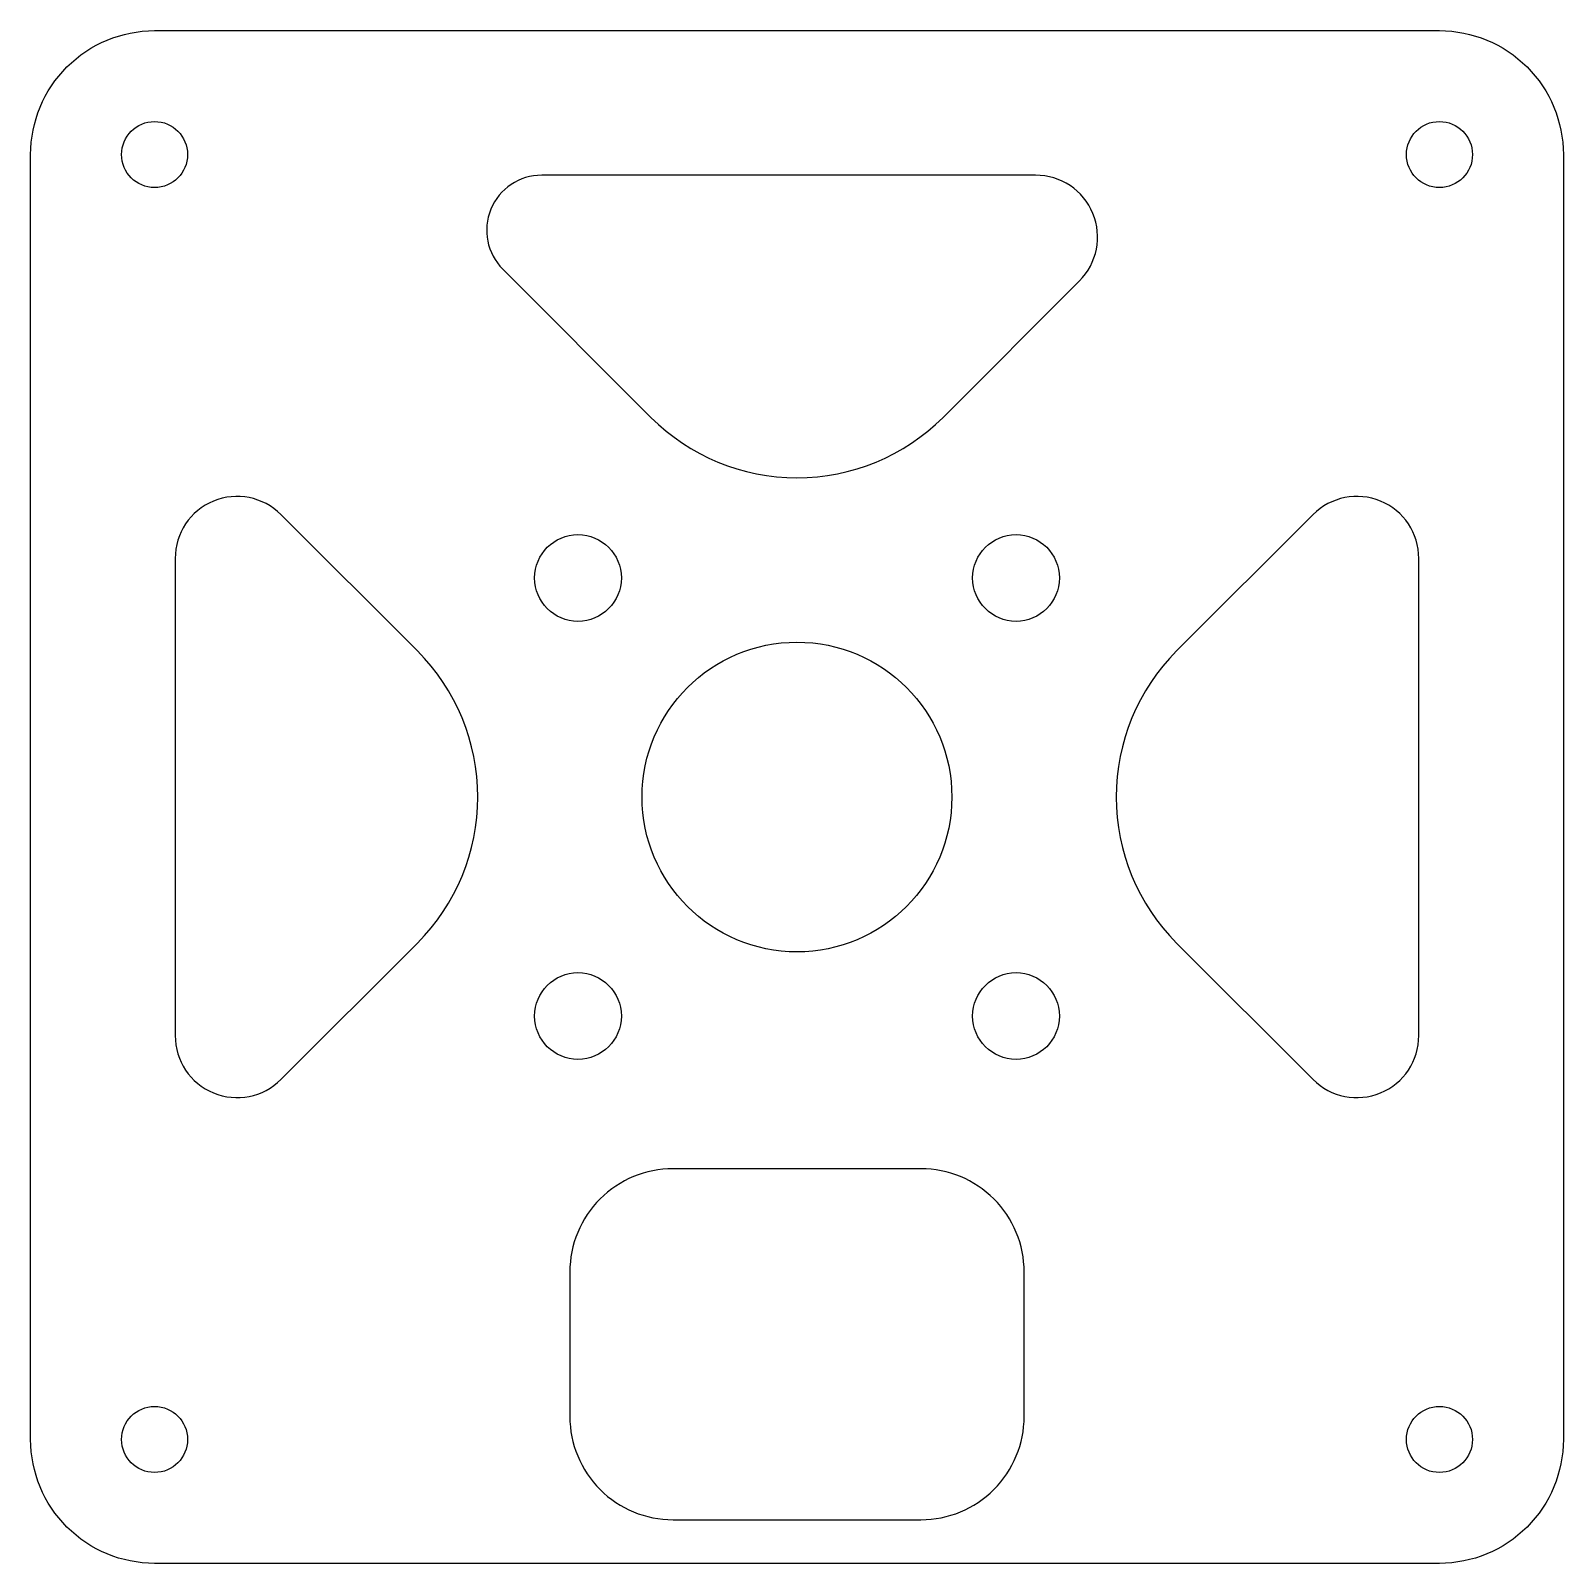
# Model space of a CAD drawing. Header units: millimetres. Extents: x 19.4 to 93.6, y 14.4 to 88.7.
import ezdxf

# ---------------------------------------------------------------- set-up
doc = ezdxf.new("R2010")
doc.units = ezdxf.units.MM

msp = doc.modelspace()

# ---------------------------------------------------------------- linework, layer by layer
for points in [[(25.419, 14.445, -0.414214), (19.419, 20.445), (19.419, 82.671, -0.414214), (25.419, 88.671), (87.644, 88.671, -0.414214), (93.644, 82.671), (93.644, 20.445, -0.414214), (87.644, 14.445)], [(68.088, 81.671), (44.169, 81.671, 0.668179), (42.284, 77.119), (49.46, 69.943, 0.414214), (63.602, 69.943), (70.209, 76.55, 0.668179)], [(38.147, 58.629), (31.54, 65.236, 0.668179), (26.419, 63.115), (26.419, 40.002, 0.668179), (31.54, 37.88), (38.147, 44.487, 0.414214)], [(86.644, 63.115, 0.668179), (81.523, 65.236), (74.916, 58.629, 0.414214), (74.916, 44.487), (81.523, 37.88, 0.668179), (86.644, 40.002)], [(67.531, 28.558, 0.414214), (62.531, 33.558), (50.531, 33.558, 0.414214), (45.531, 28.558), (45.531, 21.558, 0.414214), (50.531, 16.558), (62.531, 16.558, 0.414214), (67.531, 21.558)]]:
    msp.add_lwpolyline(points, format="xyb", close=True)
for centre, radius in [((25.419, 82.671), 1.6), ((87.644, 82.671), 1.6), ((45.925, 62.165), 2.1), ((67.138, 62.165), 2.1), ((56.531, 51.558), 7.5), ((45.925, 40.952), 2.1), ((67.138, 40.952), 2.1), ((25.419, 20.445), 1.6), ((87.644, 20.445), 1.6)]:
    msp.add_circle(centre, radius)

doc.saveas('drawing.dxf')
